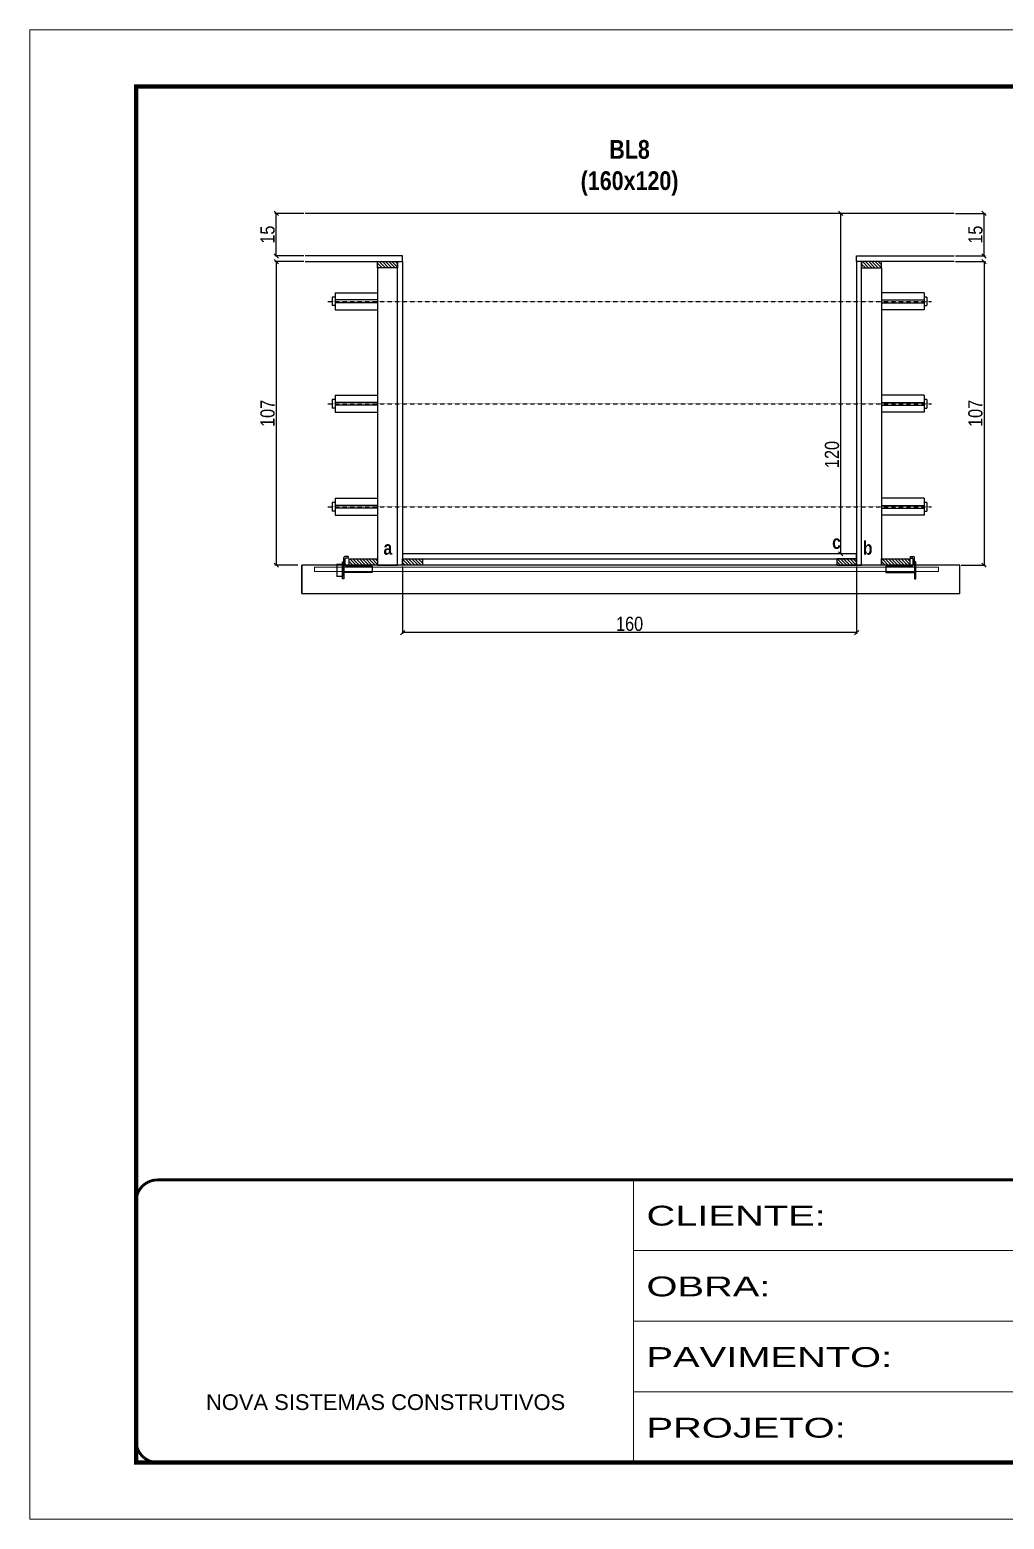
# Model space of a CAD drawing. Extents: x 3309 to 10384, y -2522 to 14608.
# Drawn here: x 8078 to 8765, y 924 to 1974 of the extents above; entities that cross this region are included whole.
import ezdxf

# ---------------------------------------------------------------- set-up
doc = ezdxf.new("R2010")
doc.units = 0
for name, pattern in [('CONTINUO', [0]), ('DASHED', [0.75, 0.5, -0.25]), ('HIDDEN', [0.375, 0.25, -0.125])]:
    doc.linetypes.add(name, pattern=pattern)
for name, color, linetype in [('barrote', 251, 'Continuous'), ('COTA', 241, 'Continuous'), ('detalhes', 4, 'Continuous'), ('NOMENCLATURA', 7, 'Continuous'), ('Painéis', 200, 'Continuous'), ('presilha', 1, 'Continuous'), ('SARR_2.2x10', 60, 'Continuous'), ('SARR_2.2x7', 40, 'Continuous'), ('SARR_3.5x7', 81, 'Continuous'), ('TENSOR', 3, 'Continuous')]:
    doc.layers.add(name, color=color, linetype=linetype)
for name, color, linetype, lineweight in [('CONCRETO', 251, 'Continuous', 25), ('Folhas', 255, 'Continuous', 9), ('SARRAFO DE PRESSAO', 251, 'DASHED', 9), ('SCO-___-LAJ', 2, 'Continuous', 0)]:
    doc.layers.add(name, color=color, linetype=linetype, lineweight=lineweight)
doc.styles.add('ARIAL', font='arial.ttf')
doc.styles.add('COTA TECNICA 2X', font='techl___.ttf', dxfattribs={"height": 10})
doc.styles.add('TECNICA', font='techb___.ttf', dxfattribs={"height": 10})
doc.styles.add('Tecnologia', font='')
doc.styles.get('Tecnologia').set_extended_font_data('Forgotten Futurist')
doc.dimstyles.new('SECAO', dxfattribs={"dimscale": 0.333333, "dimtxt": 5, "dimasz": 9, "dimexe": 3, "dimexo": 3, "dimgap": 3, "dimtad": 1, "dimdec": 1, "dimlfac": 0.5, "dimzin": 12, "dimdsep": 46, "dimtxsty": 'COTA TECNICA 2X', "dimblk1": 'OBLIQUE', "dimblk2": 'OBLIQUE', "dimsah": 1, "dimcen": 0.9, "dimclrd": 4, "dimclre": 4, "dimclrt": 240, "dimadec": 1, "dimazin": 3, "dimtfac": 1, "dimtdec": 1, "dimtmove": 0, "dimatfit": 3, "dimfxl": 1, "dimtolj": 1, "dimtzin": 12, "dimarcsym": 0})

# ---------------------------------------------------------------- blocks, each defined once
blk = doc.blocks.new('9999999999')
at = {"color": 30, "linetype": 'CONTINUO'}
for p, q in [((98564.6, 34230.2), (98564.6, 34429.4)), ((98564.6, 34379.6), (99584, 34379.6)), ((98564.6, 34329.8), (99488, 34329.8)), ((98564.6, 34280), (99488, 34280))]:
    blk.add_line(p, q, dxfattribs=at)
at = {"color": 30, "linetype": 'CONTINUO', "const_width": 2}
blk.add_lwpolyline([(99584, 34230.2), (99584, 34414.4, 0.414214), (99569, 34429.4), (98229, 34429.4, 0.414214), (98214, 34414.4), (98214, 34245.2, 0.414214), (98229, 34230.2), (99584, 34230.2)], format="xyb", dxfattribs=at)
at = {"layer": 'Folhas'}
blk.add_lwpolyline([(98139, 34190.2), (99624, 34190.2), (99624, 35240.2), (98139, 35240.2)], close=True, dxfattribs=at)
at = {"layer": 'Folhas', "color": 30, "const_width": 3}
blk.add_lwpolyline([(98214, 34230.2), (99584, 34230.2), (99584, 35200.2), (98214, 35200.2)], close=True, dxfattribs=at)
at = {"color": 7, "linetype": 'Continuous', "ltscale": 5, "style": 'ARIAL'}
blk.add_text('NOVA SISTEMAS CONSTRUTIVOS', height=11.059, dxfattribs=at).set_placement((98263.2, 34267.2))
at = {"layer": 'Folhas', "color": 7, "style": 'Tecnologia', "width": 1.5}
for s, p in [('CLIENTE:', (98573.7, 34397.2)), ('OBRA:', (98573.7, 34347.3)), ('PAVIMENTO:', (98573.7, 34297.5)), ('PROJETO:', (98573.7, 34247.7))]:
    blk.add_text(s, height=14, dxfattribs=at).set_placement(p)
blk = doc.blocks.new('_Oblique')
at = {"color": 0, "linetype": 'ByBlock', "lineweight": -2}
blk.add_line((-0.5, -0.5), (0.5, 0.5), dxfattribs=at)
blk = doc.blocks.new('*D1555')
at = {"layer": 'COTA', "color": 4, "lineweight": -2, "transparency": 16777216}
for p, q in [((8340.7, 1595.1), (8340.7, 1547.6)), ((8660.7, 1595.1), (8660.7, 1547.6)), ((8660.7, 1548.6), (8340.7, 1548.6))]:
    blk.add_line(p, q, dxfattribs=at)
at = {"layer": 'Defpoints', "color": 0, "transparency": 16777216}
for p in [(8340.7, 1596.1), (8660.7, 1596.1), (8340.7, 1548.6)]:
    blk.add_point(p, dxfattribs=at)
at = {"layer": 'COTA', "color": 4, "lineweight": -2, "transparency": 16777216, "xscale": 3, "yscale": 3, "zscale": 3, "rotation": 180}
blk.add_blockref('_Oblique', (8340.7, 1548.6), dxfattribs=at)
at = {"layer": 'COTA', "color": 4, "lineweight": -2, "transparency": 16777216, "xscale": 3, "yscale": 3, "zscale": 3}
blk.add_blockref('_Oblique', (8660.7, 1548.6), dxfattribs=at)
at = {"layer": 'COTA', "color": 240, "transparency": 16777216, "insert": (8500.7, 1554.7), "char_height": 10, "attachment_point": 5, "style": 'COTA TECNICA 2X'}
blk.add_mtext('\\A1;160', dxfattribs=at)
blk = doc.blocks.new('PRESILHA METÁLICA 1')
at = {"layer": 'presilha'}
for p, q in [((7.5, 10.6), (7.5, 19.9)), ((12, 21), (8.6, 21)), ((9, 11.6), (9, 18.9)), ((12, 19.5), (9.6, 19.5)), ((12, 21), (12, 19.5)), ((0, 13), (6, 13)), ((0, 13), (0, 0)), ((6, 0), (0, 0)), ((6, 15.5), (7.5, 15.5)), ((6, -2.5), (6, 15.5)), ((6, 13), (6, 0)), ((7.5, 15.5), (7.5, -2.5)), ((37.5, 4.1), (7.5, 4.1)), ((37.5, 11), (9.6, 11)), ((37.5, 11), (37.5, 4.1)), ((7.5, -2.5), (6, -2.5))]:
    blk.add_line(p, q, dxfattribs=at)
for centre, radius, start, end in [((8.6, 19.9), 1.14, 90, 180), ((9.6, 18.9), 0.57, 90, 180), ((9.6, 11.6), 0.57, 180, 270)]:
    blk.add_arc(centre, radius, start, end, dxfattribs=at)
blk = doc.blocks.new('PRESILHA METÁLICA 2')
at = {"layer": 'presilha'}
for p, q in [((-5.2, 23.5), (-5.2, 22)), ((-5.2, 23.5), (-1.9, 23.5)), ((-5.2, 22), (-2.8, 22)), ((-2.2, 14.1), (-2.2, 21.4)), ((0.8, 18), (-0.8, 18)), ((-0.8, 18), (-0.8, 0)), ((-0.8, 14.6), (-0.8, 22.4)), ((0.8, 0), (0.8, 18)), ((-30.8, 13.5), (-30.8, 6.6)), ((-30.8, 13.5), (-2.8, 13.5)), ((-30.8, 6.6), (-0.8, 6.6)), ((-0.8, 0), (0.8, 0))]:
    blk.add_line(p, q, dxfattribs=at)
for centre, radius, start, end in [((-2.8, 21.4), 0.57, 0, 90), ((-1.9, 22.4), 1.14, 0, 90), ((-2.8, 14.1), 0.57, 270, 0)]:
    blk.add_arc(centre, radius, start, end, dxfattribs=at)
blk = doc.blocks.new('*D1556')
at = {"layer": 'COTA', "color": 4, "lineweight": -2, "transparency": 16777216}
for p, q in [((8271, 1810.1), (8250.6, 1810.1)), ((8251.6, 1810.1), (8251.6, 1596.1)), ((8266.9, 1596.1), (8250.6, 1596.1))]:
    blk.add_line(p, q, dxfattribs=at)
at = {"layer": 'Defpoints', "color": 0, "transparency": 16777216}
for p in [(8272, 1810.1), (8251.6, 1596.1), (8267.9, 1596.1)]:
    blk.add_point(p, dxfattribs=at)
at = {"layer": 'COTA', "color": 4, "lineweight": -2, "transparency": 16777216, "xscale": 3, "yscale": 3, "zscale": 3}
for p, rotation in [((8251.6, 1810.1), 90), ((8251.6, 1596.1), 270)]:
    blk.add_blockref('_Oblique', p, dxfattribs=dict(at, rotation=rotation))
at = {"layer": 'COTA', "color": 240, "transparency": 16777216, "insert": (8245.5, 1703.1), "char_height": 10, "attachment_point": 5, "rotation": 90, "style": 'COTA TECNICA 2X'}
blk.add_mtext('\\A1;107', dxfattribs=at)
blk = doc.blocks.new('*D1557')
at = {"layer": 'COTA', "color": 4, "lineweight": -2, "transparency": 16777216}
for p, q in [((8730.4, 1810.1), (8751.6, 1810.1)), ((8750.6, 1810.1), (8750.6, 1596.1)), ((8734.5, 1596.1), (8751.6, 1596.1))]:
    blk.add_line(p, q, dxfattribs=at)
at = {"layer": 'Defpoints', "color": 0, "transparency": 16777216}
for p in [(8729.4, 1810.1), (8733.5, 1596.1), (8750.6, 1596.1)]:
    blk.add_point(p, dxfattribs=at)
at = {"layer": 'COTA', "color": 4, "lineweight": -2, "transparency": 16777216, "xscale": 3, "yscale": 3, "zscale": 3}
for p, rotation in [((8750.6, 1810.1), 90), ((8750.6, 1596.1), 270)]:
    blk.add_blockref('_Oblique', p, dxfattribs=dict(at, rotation=rotation))
at = {"layer": 'COTA', "color": 240, "transparency": 16777216, "insert": (8744.5, 1703.1), "char_height": 10, "attachment_point": 5, "rotation": 90, "style": 'COTA TECNICA 2X'}
blk.add_mtext('\\A1;107', dxfattribs=at)
blk = doc.blocks.new('*D1558')
at = {"layer": 'COTA', "color": 4, "lineweight": -2, "transparency": 16777216}
for p, q in [((8659.7, 1844.1), (8648.5, 1844.1)), ((8649.5, 1604.1), (8649.5, 1844.1)), ((8659.7, 1604.1), (8648.5, 1604.1))]:
    blk.add_line(p, q, dxfattribs=at)
at = {"layer": 'Defpoints', "color": 0, "transparency": 16777216}
for p in [(8649.5, 1844.1), (8660.7, 1844.1), (8660.7, 1604.1)]:
    blk.add_point(p, dxfattribs=at)
at = {"layer": 'COTA', "color": 4, "lineweight": -2, "transparency": 16777216, "xscale": 3, "yscale": 3, "zscale": 3}
for p, rotation in [((8649.5, 1844.1), 90), ((8649.5, 1604.1), 270)]:
    blk.add_blockref('_Oblique', p, dxfattribs=dict(at, rotation=rotation))
at = {"layer": 'COTA', "color": 240, "transparency": 16777216, "insert": (8643.4, 1674.1), "char_height": 10, "attachment_point": 5, "rotation": 90, "style": 'COTA TECNICA 2X'}
blk.add_mtext('\\A1;120', dxfattribs=at)
blk = doc.blocks.new('*D1559')
at = {"layer": 'COTA', "color": 4, "lineweight": -2, "transparency": 16777216}
for p, q in [((8730.4, 1844.1), (8751.6, 1844.1)), ((8750.6, 1814.1), (8750.6, 1844.1)), ((8730.4, 1814.1), (8751.6, 1814.1))]:
    blk.add_line(p, q, dxfattribs=at)
at = {"layer": 'Defpoints', "color": 0, "transparency": 16777216}
for p in [(8729.4, 1844.1), (8750.6, 1844.1), (8729.4, 1814.1)]:
    blk.add_point(p, dxfattribs=at)
at = {"layer": 'COTA', "color": 4, "lineweight": -2, "transparency": 16777216, "xscale": 3, "yscale": 3, "zscale": 3}
for p, rotation in [((8750.6, 1844.1), 90), ((8750.6, 1814.1), 270)]:
    blk.add_blockref('_Oblique', p, dxfattribs=dict(at, rotation=rotation))
at = {"layer": 'COTA', "color": 240, "transparency": 16777216, "insert": (8744.5, 1829.1), "char_height": 10, "attachment_point": 5, "rotation": 90, "style": 'COTA TECNICA 2X'}
blk.add_mtext('\\A1;15', dxfattribs=at)
blk = doc.blocks.new('*D1560')
at = {"layer": 'COTA', "color": 4, "lineweight": -2, "transparency": 16777216}
for p, q in [((8271, 1844.1), (8250.6, 1844.1)), ((8251.6, 1814.1), (8251.6, 1844.1)), ((8271, 1814.1), (8250.6, 1814.1))]:
    blk.add_line(p, q, dxfattribs=at)
at = {"layer": 'Defpoints', "color": 0, "transparency": 16777216}
for p in [(8251.6, 1844.1), (8272, 1844.1), (8272, 1814.1)]:
    blk.add_point(p, dxfattribs=at)
at = {"layer": 'COTA', "color": 4, "lineweight": -2, "transparency": 16777216, "xscale": 3, "yscale": 3, "zscale": 3}
for p, rotation in [((8251.6, 1844.1), 90), ((8251.6, 1814.1), 270)]:
    blk.add_blockref('_Oblique', p, dxfattribs=dict(at, rotation=rotation))
at = {"layer": 'COTA', "color": 240, "transparency": 16777216, "insert": (8245.5, 1829.1), "char_height": 10, "attachment_point": 5, "rotation": 90, "style": 'COTA TECNICA 2X'}
blk.add_mtext('\\A1;15', dxfattribs=at)

msp = doc.modelspace()

# ---------------------------------------------------------------- hatches: boundary and pattern name
at = {"layer": 'SARR_2.2x10'}
h = msp.add_hatch(dxfattribs=at)
h.set_pattern_fill('ANSI31', color=256, scale=0.5, angle=90)
h.set_pattern_definition([(135, (41496.6108, -121916.0656), (-1.122532015, -1.122532015), [])])
h.paths.add_polyline_path([(8303.07, 1600.5), (8303.07, 1596.1), (8323.07, 1596.1), (8323.07, 1600.5)])
h = msp.add_hatch(dxfattribs=at)
h.set_pattern_fill('ANSI31', color=256, scale=0.5, angle=90)
h.set_pattern_definition([(135, (41871.8108, -121916.0656), (-1.122532015, -1.122532015), [])])
h.paths.add_polyline_path([(8678.27, 1600.5), (8678.27, 1596.1), (8698.27, 1596.1), (8698.27, 1600.5)])
at = {"layer": 'SARR_2.2x7'}
h = msp.add_hatch(dxfattribs=at)
h.set_pattern_fill('ANSI31', color=256, scale=0.5, angle=90)
h.set_pattern_definition([(135, (41510.6108, -121706.4656), (-1.122532015, -1.122532015), [])])
h.paths.add_polyline_path([(8337.07, 1810.1), (8337.07, 1805.7), (8323.07, 1805.7), (8323.07, 1810.1)])
h = msp.add_hatch(dxfattribs=at)
h.set_pattern_fill('ANSI31', color=256, scale=0.5, angle=90)
h.set_pattern_definition([(135, (41772.6108, -121706.4656), (-1.122532015, -1.122532015), [])])
h.paths.add_polyline_path([(8664.27, 1810.1), (8664.27, 1805.7), (8678.27, 1805.7), (8678.27, 1810.1)])
h = msp.add_hatch(dxfattribs=at)
h.set_pattern_fill('ANSI31', color=256, scale=0.5, angle=90)
h.set_pattern_definition([(135, (41576.2108, -121916.0656), (-1.122532015, -1.122532015), [])])
h.paths.add_polyline_path([(8354.67, 1596.1), (8354.67, 1600.5), (8340.67, 1600.5), (8340.67, 1596.1)])
h = msp.add_hatch(dxfattribs=at)
h.set_pattern_fill('ANSI31', color=256, scale=0.5, angle=90)
h.set_pattern_definition([(135, (41858.2108, -121916.0656), (-1.122532015, -1.122532015), [])])
h.paths.add_polyline_path([(8646.67, 1600.5), (8646.67, 1596.1), (8660.67, 1596.1), (8660.67, 1600.5)])

# ---------------------------------------------------------------- linework, layer by layer
at = {"ltscale": 3}
for p, q in [((8291.07, 1785.09), (8291.07, 1779.09)), ((8293.07, 1785.09), (8291.07, 1785.09)), ((8293.07, 1788.09), (8293.07, 1776.09)), ((8293.07, 1788.09), (8323.07, 1788.09)), ((8708.27, 1788.09), (8678.27, 1788.09)), ((8708.27, 1788.09), (8708.27, 1776.09)), ((8710.27, 1785.09), (8708.27, 1785.09)), ((8710.27, 1785.09), (8710.27, 1779.09)), ((8293.07, 1779.09), (8291.07, 1779.09)), ((8323.07, 1783.09), (8293.07, 1783.09)), ((8323.07, 1781.09), (8293.07, 1781.09)), ((8293.07, 1776.09), (8323.07, 1776.09)), ((8678.27, 1783.09), (8708.27, 1783.09)), ((8678.27, 1781.09), (8708.27, 1781.09)), ((8708.27, 1776.09), (8678.27, 1776.09)), ((8708.27, 1779.09), (8710.27, 1779.09)), ((8291.07, 1712.87), (8291.07, 1706.87)), ((8293.07, 1712.87), (8291.07, 1712.87)), ((8293.07, 1715.87), (8293.07, 1703.87)), ((8293.07, 1715.87), (8323.07, 1715.87)), ((8708.27, 1715.87), (8678.27, 1715.87)), ((8708.27, 1715.87), (8708.27, 1703.87)), ((8710.27, 1712.87), (8708.27, 1712.87)), ((8710.27, 1712.87), (8710.27, 1706.87)), ((8293.07, 1706.87), (8291.07, 1706.87)), ((8323.07, 1710.87), (8293.07, 1710.87)), ((8323.07, 1708.87), (8293.07, 1708.87)), ((8293.07, 1703.87), (8323.07, 1703.87)), ((8678.27, 1710.87), (8708.27, 1710.87)), ((8678.27, 1708.87), (8708.27, 1708.87)), ((8708.27, 1703.87), (8678.27, 1703.87)), ((8708.27, 1706.87), (8710.27, 1706.87)), ((8291.07, 1640.28), (8291.07, 1634.28)), ((8293.07, 1640.28), (8291.07, 1640.28)), ((8293.07, 1643.28), (8293.07, 1631.28)), ((8293.07, 1643.28), (8323.07, 1643.28)), ((8323.07, 1638.28), (8293.07, 1638.28)), ((8708.27, 1643.28), (8678.27, 1643.28)), ((8678.27, 1638.28), (8708.27, 1638.28)), ((8708.27, 1643.28), (8708.27, 1631.28)), ((8710.27, 1640.28), (8708.27, 1640.28)), ((8710.27, 1640.28), (8710.27, 1634.28)), ((8293.07, 1634.28), (8291.07, 1634.28)), ((8323.07, 1636.28), (8293.07, 1636.28)), ((8293.07, 1631.28), (8323.07, 1631.28)), ((8678.27, 1636.28), (8708.27, 1636.28)), ((8708.27, 1631.28), (8678.27, 1631.28)), ((8708.27, 1634.28), (8710.27, 1634.28))]:
    msp.add_line(p, q, dxfattribs=at)
at = {"layer": 'barrote'}
msp.add_lwpolyline([(8269.62, 1576.1), (8733.53, 1576.1), (8733.53, 1596.1), (8269.62, 1596.1)], close=True, dxfattribs=at)
at = {"layer": 'CONCRETO', "linetype": 'Continuous'}
msp.add_line((8729.37, 1844.1), (8271.97, 1844.1), dxfattribs=at)
at = {"layer": 'detalhes', "color": 250}
msp.add_line((8269.62, 1576.1), (8269.62, 1596.1), dxfattribs=at)
at = {"layer": 'Painéis', "linetype": 'Continuous', "elevation": 0}
for points in [[(8271.97, 1810.1), (8340.67, 1810.1), (8340.67, 1814.1), (8271.97, 1814.1)], [(8729.37, 1810.1), (8660.67, 1810.1), (8660.67, 1814.1), (8729.37, 1814.1)]]:
    msp.add_lwpolyline(points, dxfattribs=at)
at = {"layer": 'Painéis', "linetype": 'Continuous'}
for points in [[(8337.07, 1596.1), (8337.07, 1810.1), (8340.67, 1810.1), (8340.67, 1596.1)], [(8664.27, 1596.1), (8664.27, 1810.1), (8660.67, 1810.1), (8660.67, 1596.1)], [(8660.67, 1604.1), (8340.67, 1604.1), (8340.67, 1600.5), (8660.67, 1600.5)]]:
    msp.add_lwpolyline(points, close=True, dxfattribs=at)
at = {"layer": 'SARR_2.2x10'}
for points in [[(8303.07, 1600.5), (8323.07, 1600.5), (8323.07, 1596.1), (8303.07, 1596.1)], [(8678.27, 1600.5), (8698.27, 1600.5), (8698.27, 1596.1), (8678.27, 1596.1)]]:
    msp.add_lwpolyline(points, close=True, dxfattribs=at)
at = {"layer": 'SARR_2.2x7', "elevation": 0}
for points in [[(8323.07, 1810.1), (8337.07, 1810.1), (8337.07, 1805.7), (8323.07, 1805.7)], [(8678.27, 1810.1), (8664.27, 1810.1), (8664.27, 1805.7), (8678.27, 1805.7)]]:
    msp.add_lwpolyline(points, close=True, dxfattribs=at)
at = {"layer": 'SARR_2.2x7'}
for points in [[(8340.67, 1600.5), (8354.67, 1600.5), (8354.67, 1596.1), (8340.67, 1596.1)], [(8660.67, 1600.5), (8646.67, 1600.5), (8646.67, 1596.1), (8660.67, 1596.1)]]:
    msp.add_lwpolyline(points, close=True, dxfattribs=at)
at = {"layer": 'SARR_3.5x7'}
for points in [[(8337.07, 1805.7), (8323.07, 1805.7), (8323.07, 1596.1), (8337.07, 1596.1)], [(8664.27, 1805.7), (8678.27, 1805.7), (8678.27, 1596.1), (8664.27, 1596.1)]]:
    msp.add_lwpolyline(points, close=True, dxfattribs=at)
at = {"layer": 'SCO-___-LAJ', "color": 1}
msp.add_lwpolyline([(8278.62, 1594.77), (8718.45, 1594.77), (8718.45, 1591.57), (8278.62, 1591.57)], close=True, dxfattribs=at)
at = {"layer": 'TENSOR', "linetype": 'HIDDEN', "ltscale": 0.5}
for p, q in [((8288.07, 1782.09), (8713.58, 1782.09)), ((8288.07, 1709.87), (8713.58, 1709.87)), ((8288.07, 1637.28), (8713.58, 1637.28))]:
    msp.add_line(p, q, dxfattribs=at)

# ---------------------------------------------------------------- block references
at = {"layer": 'presilha', "xscale": 0.6666666666666666, "yscale": 0.6666666666666666, "zscale": 0.6666666666666666}
for name, p in [('PRESILHA METÁLICA 1', (8294.2, 1588.14)), ('PRESILHA METÁLICA 2', (8701.95, 1586.47))]:
    msp.add_blockref(name, p, dxfattribs=at)
at = {"layer": 'SARRAFO DE PRESSAO', "color": 6, "linetype": 'ByBlock'}
msp.add_blockref('9999999999', (-90061.11, -33266.67), dxfattribs=at)

# ---------------------------------------------------------------- texts
at = {"layer": 'detalhes', "style": 'TECNICA'}
for s, p in [('a', (8327.2, 1603.47)), ('c', (8643.49, 1607.58)), ('b', (8665.17, 1603.45))]:
    msp.add_text(s, height=9.6, dxfattribs=at).set_placement(p)
at = {"layer": 'NOMENCLATURA', "insert": (8500.67, 1895.8), "char_height": 13.2, "attachment_point": 2, "style": 'TECNICA'}
msp.add_mtext_dynamic_manual_height_columns('BL8\\P(160x120)', width=300.2766, gutter_width=1, heights=[0], dxfattribs=at)

# ---------------------------------------------------------------- dimensions: what is measured, and where the dimension line sits
at = {"layer": 'COTA'}
for base, p1, p2, picture, middle in [((8251.63, 1844.1), (8271.97, 1814.1), (8271.97, 1844.1), '*D1560', (8245.52, 1829.1)), ((8750.59, 1844.1), (8729.37, 1814.1), (8729.37, 1844.1), '*D1559', (8744.48, 1829.1)), ((8251.63, 1596.1, 0), (8271.97, 1810.1), (8267.86, 1596.1, 0), '*D1556', (8245.52, 1703.1, 0)), ((8750.59, 1596.1, 0), (8729.37, 1810.1), (8733.49, 1596.1, 0), '*D1557', (8744.49, 1703.1, 0))]:
    dim = msp.add_linear_dim(base=base, p1=p1, p2=p2, angle=90, dimstyle='SECAO', dxfattribs=at)
    dim.commit()
    dim.dimension.update_dxf_attribs({"geometry": picture, "text_midpoint": middle})
for base, p1, p2, angle, picture, middle in [((8649.5, 1844.1), (8660.67, 1604.1), (8660.67, 1844.1), 90, '*D1558', (8649.5, 1674.1)), ((8340.67, 1548.63), (8660.67, 1596.1), (8340.67, 1596.1), 180, '*D1555', (8500.67, 1548.63))]:
    dim = msp.add_linear_dim(base=base, p1=p1, p2=p2, angle=angle, dimstyle='SECAO', dxfattribs=at)
    dim.commit()
    dim.dimension.update_dxf_attribs({"geometry": picture, "text_midpoint": middle, "dimtype": 160})

doc.saveas('drawing.dxf')
